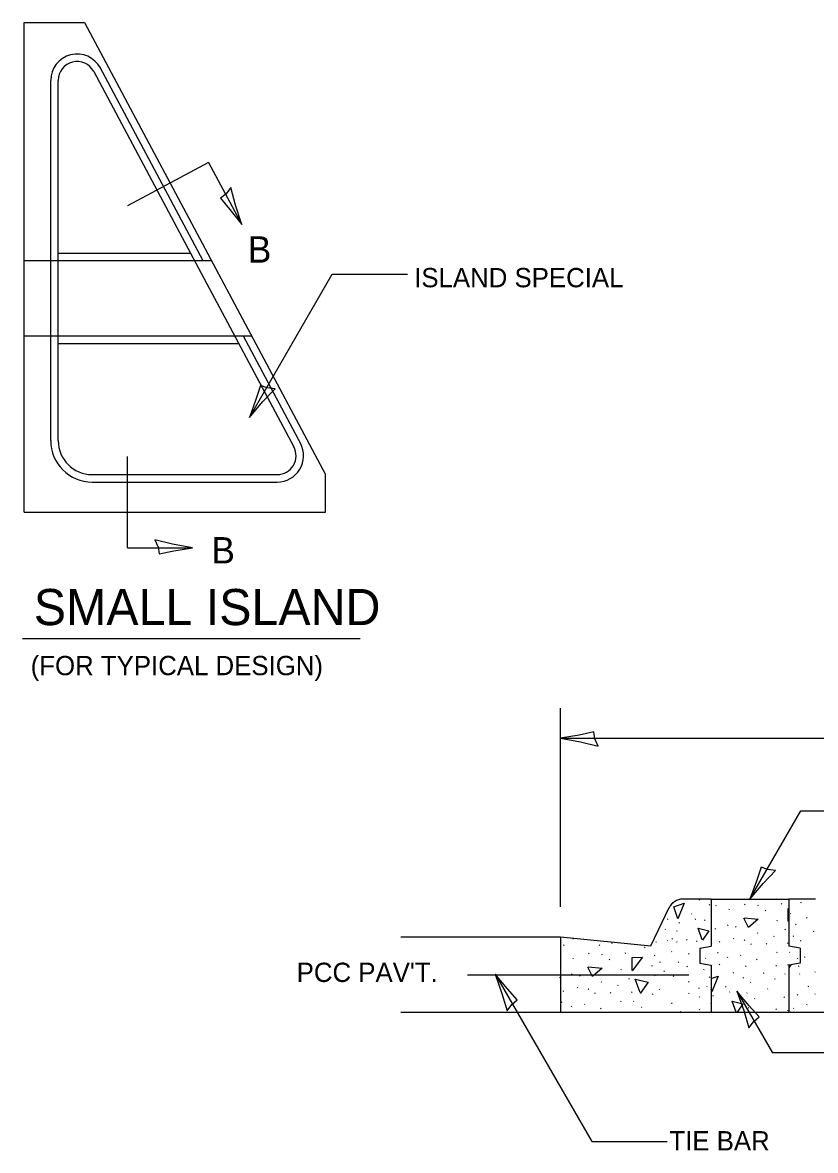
# Model space of a CAD drawing. Extents: x 1875357 to 1890680, y 2257528 to 2269761.
# Drawn here: x 1876333.8 to 1876596.9, y 2258153.1 to 2258527.4 of the extents above; entities that cross this region are included whole.
import ezdxf

# ---------------------------------------------------------------- set-up
doc = ezdxf.new("R2010")
doc.units = 0
for name, color, linetype in [('Design_PR_Back of Gutter or Curb line', 7, 'Continuous'), ('Design_PR_EOP', 7, 'Continuous'), ('Design_PR_Face of Curb line', 7, 'Continuous'), ('Design_PR_Median', 7, 'Continuous'), ('Design_PR_Roadway Dimensions', 7, 'Continuous'), ('Design_PR_Roadway Notes', 7, 'Continuous'), ('IDS_Pavement Joint Keyed', 7, 'Continuous'), ('Level 24', 7, 'Continuous'), ('XSC_Curb Surface', 7, 'Continuous'), ('XSC_PCC Pavement', 7, 'Continuous')]:
    doc.layers.add(name, color=color, linetype=linetype)

msp = doc.modelspace()

# ---------------------------------------------------------------- linework, layer by layer
at = {"layer": 'Design_PR_Back of Gutter or Curb line'}
for p, q in [((1876345.62, 2258420.91), (1876345.62, 2258508.19)), ((1876357.4, 2258511.14), (1876389.52, 2258450.91)), ((1876345.62, 2258450.91), (1876389.52, 2258450.91)), ((1876389.52, 2258450.91), (1876423.82, 2258386.59)), ((1876345.62, 2258388.64), (1876345.62, 2258420.91)), ((1876345.62, 2258420.91), (1876405.52, 2258420.91)), ((1876356.87, 2258377.39), (1876418.3, 2258377.39))]:
    msp.add_line(p, q, dxfattribs=at)
for centre, radius, start, end in [((1876351.88, 2258508.2), 6.25, 28.0489, 180.0573), ((1876356.88, 2258388.64), 11.25, 180, 270), ((1876418.31, 2258383.64), 6.25, 269.9451, 28.1252)]:
    msp.add_arc(centre, radius, start, end, dxfattribs=at)
at = {"layer": 'Design_PR_EOP'}
for p, q in [((1876334.37, 2258527.39), (1876354.37, 2258527.39)), ((1876334.37, 2258364.89), (1876334.37, 2258527.39)), ((1876354.37, 2258527.39), (1876434.37, 2258377.39)), ((1876434.37, 2258364.89), (1876434.37, 2258377.39)), ((1876334.37, 2258364.89), (1876434.37, 2258364.89)), ((1876459.27, 2258223.97), (1876512.26, 2258223.97)), ((1876459.27, 2258198.97), (1876512.26, 2258198.97))]:
    msp.add_line(p, q, dxfattribs=at)
at = {"layer": 'Design_PR_Face of Curb line'}
for p, q in [((1876359.45, 2258512.59), (1876393.67, 2258448.41)), ((1876343.12, 2258448.41), (1876343.12, 2258508.19)), ((1876334.37, 2258448.41), (1876396.49, 2258448.41)), ((1876343.12, 2258388.64), (1876343.12, 2258448.41)), ((1876334.37, 2258423.41), (1876409.83, 2258423.41)), ((1876407, 2258423.41), (1876426.17, 2258387.46)), ((1876356.87, 2258374.89), (1876418.3, 2258374.89))]:
    msp.add_line(p, q, dxfattribs=at)
for centre, radius, start, end in [((1876351.88, 2258508.2), 8.75, 28.0489, 180.0573), ((1876356.88, 2258388.64), 13.75, 180, 270), ((1876418.31, 2258383.64), 8.75, 269.9451, 28.1252)]:
    msp.add_arc(centre, radius, start, end, dxfattribs=at)
at = {"layer": 'Design_PR_Median'}
for p, q in [((1876562.26, 2258236.47), (1876588.07, 2258236.47)), ((1876562.26, 2258198.97), (1876588.07, 2258198.97))]:
    msp.add_line(p, q, dxfattribs=at)
at = {"layer": 'Design_PR_Roadway Dimensions'}
for p, q in [((1876395.54, 2258480.96), (1876368.57, 2258466.57)), ((1876395.54, 2258480.96), (1876406.52, 2258460.36)), ((1876409.06, 2258396.34), (1876436.5, 2258443.86)), ((1876436.5, 2258443.86), (1876461.5, 2258443.86)), ((1876368.57, 2258353.11), (1876368.57, 2258383.35)), ((1876368.57, 2258353.11), (1876390.22, 2258353.11)), ((1876512.26, 2258233.97), (1876512.26, 2258299.86)), ((1876512.26, 2258289.86), (1876805.76, 2258289.86)), ((1876575.17, 2258236.47), (1876592.08, 2258265.76)), ((1876592.08, 2258265.76), (1876617.08, 2258265.76)), ((1876490.61, 2258211.57), (1876522.66, 2258156.06)), ((1876570.86, 2258205.93), (1876582.64, 2258185.52)), ((1876643.72, 2258185.52), (1876582.64, 2258185.52)), ((1876522.66, 2258156.06), (1876547.66, 2258156.06))]:
    msp.add_line(p, q, dxfattribs=at)
for points in [[(1876402.95, 2258472.62), (1876401.31, 2258470.59), (1876399.46, 2258469.16), (1876402.63, 2258465.37), (1876406.52, 2258460.36), (1876404.45, 2258466.81)], [(1876417.57, 2258405.86), (1876414.98, 2258406.18), (1876412.79, 2258406.99), (1876411.24, 2258402.29), (1876409.06, 2258396.34), (1876413.44, 2258401.51)], [(1876377.72, 2258355.72), (1876378.74, 2258353.32), (1876379.13, 2258351.02), (1876383.97, 2258352.03), (1876390.22, 2258353.11), (1876383.55, 2258354.32)], [(1876524.76, 2258287.24), (1876523.74, 2258289.65), (1876523.35, 2258291.95), (1876518.51, 2258290.94), (1876512.26, 2258289.86), (1876518.93, 2258288.65)], [(1876583.68, 2258245.99), (1876581.09, 2258246.31), (1876578.9, 2258247.12), (1876577.35, 2258242.43), (1876575.16, 2258236.47), (1876579.55, 2258241.64)], [(1876494.6, 2258199.44), (1876496.17, 2258201.52), (1876497.96, 2258203.01), (1876494.67, 2258206.7), (1876490.61, 2258211.57), (1876492.89, 2258205.19)], [(1876574.84, 2258193.8), (1876576.41, 2258195.88), (1876578.21, 2258197.37), (1876574.92, 2258201.06), (1876570.85, 2258205.93), (1876573.14, 2258199.55)]]:
    msp.add_lwpolyline(points, close=True, dxfattribs=at)
at = {"layer": 'IDS_Pavement Joint Keyed'}
msp.add_line((1876481.49, 2258211.4), (1876554.84, 2258211.4), dxfattribs=at)
at = {"layer": 'Level 24'}
msp.add_line((1876333.79, 2258322.95), (1876445.85, 2258322.95), dxfattribs=at)
at = {"layer": 'XSC_Curb Surface'}
for p, q in [((1876562.26, 2258236.47), (1876552.89, 2258236.47)), ((1876562.26, 2258236.47), (1876562.26, 2258220.88)), ((1876588.07, 2258236.47), (1876588.07, 2258220.88)), ((1876596.91, 2258236.47), (1876588.07, 2258236.47)), ((1876542.26, 2258220.97), (1876548.39, 2258233.65)), ((1876512.26, 2258223.97), (1876542.26, 2258220.97)), ((1876512.26, 2258223.97), (1876512.26, 2258198.97)), ((1876558.51, 2258220.22), (1876562.26, 2258220.88)), ((1876558.51, 2258220.22), (1876558.51, 2258215.22)), ((1876591.82, 2258220.22), (1876588.07, 2258220.88)), ((1876591.82, 2258220.22), (1876591.82, 2258215.22)), ((1876558.51, 2258215.22), (1876562.26, 2258214.56)), ((1876562.26, 2258214.56), (1876562.26, 2258198.97)), ((1876591.82, 2258215.22), (1876588.07, 2258214.56)), ((1876588.07, 2258214.56), (1876588.07, 2258198.97)), ((1876512.26, 2258198.97), (1876562.26, 2258198.97)), ((1876588.07, 2258198.97), (1876626.26, 2258198.97))]:
    msp.add_line(p, q, dxfattribs=at)
msp.add_arc((1876552.89, 2258231.47), 5, 90, 154.1857, dxfattribs=at)
at = {"layer": 'XSC_PCC Pavement'}
for p, q in [((1876549.45, 2258235.24), (1876549.63, 2258235.41)), ((1876558.31, 2258236.19), (1876558.49, 2258236.36)), ((1876561.65, 2258234.52), (1876561.83, 2258234.69)), ((1876563.95, 2258234.31), (1876564.12, 2258234.49)), ((1876573.37, 2258234.62), (1876573.55, 2258234.79)), ((1876577.82, 2258234.35), (1876577.99, 2258234.53)), ((1876585.57, 2258234.81), (1876585.75, 2258234.98)), ((1876592.07, 2258235.33), (1876592.25, 2258235.51)), ((1876555.76, 2258231.44), (1876555.94, 2258231.61)), ((1876568.24, 2258233.06), (1876568.42, 2258233.24)), ((1876580.21, 2258232.64), (1876580.39, 2258232.82)), ((1876588.61, 2258231.57), (1876588.79, 2258231.75)), ((1876547.82, 2258229.8), (1876548, 2258229.98)), ((1876551.58, 2258228.55), (1876551.76, 2258228.73)), ((1876557.04, 2258229.78), (1876557.22, 2258229.96)), ((1876560.08, 2258229.4), (1876560.26, 2258229.58)), ((1876567.75, 2258227.78), (1876567.92, 2258227.95)), ((1876570.37, 2258227.21), (1876570.55, 2258227.38)), ((1876584.16, 2258229.3), (1876584.34, 2258229.47)), ((1876590.32, 2258227.96), (1876590.5, 2258228.14)), ((1876593.97, 2258230.16), (1876594.15, 2258230.34)), ((1876516.41, 2258223.24), (1876516.58, 2258223.42)), ((1876547.02, 2258226.35), (1876547.2, 2258226.52)), ((1876549.3, 2258223.23), (1876549.48, 2258223.41)), ((1876550.86, 2258225.85), (1876551.04, 2258226.03)), ((1876563.68, 2258226.6), (1876563.86, 2258226.78)), ((1876569.68, 2258223.33), (1876569.86, 2258223.51)), ((1876577.63, 2258225.19), (1876577.8, 2258225.37)), ((1876583.06, 2258224.09), (1876583.24, 2258224.27)), ((1876586.79, 2258226.29), (1876586.96, 2258226.47)), ((1876589.56, 2258224.16), (1876589.74, 2258224.34)), ((1876596.31, 2258225.69), (1876596.49, 2258225.87)), ((1876513.29, 2258221.11), (1876513.47, 2258221.29)), ((1876525.15, 2258221.11), (1876525.32, 2258221.29)), ((1876529.36, 2258221.84), (1876529.54, 2258222.01)), ((1876540.2, 2258220.35), (1876540.37, 2258220.53)), ((1876544.03, 2258222.22), (1876544.21, 2258222.39)), ((1876547.76, 2258222.6), (1876547.93, 2258222.77)), ((1876550.89, 2258222.25), (1876551.06, 2258222.43)), ((1876554.15, 2258222.86), (1876554.33, 2258223.04)), ((1876557.46, 2258222.44), (1876557.64, 2258222.62)), ((1876564.97, 2258222.19), (1876565.15, 2258222.37)), ((1876573.26, 2258222.8), (1876573.43, 2258222.97)), ((1876575.46, 2258221.51), (1876575.64, 2258221.68)), ((1876580.55, 2258221.58), (1876580.73, 2258221.76)), ((1876587.65, 2258221.79), (1876587.82, 2258221.96)), ((1876591.94, 2258222.61), (1876592.12, 2258222.79)), ((1876516.48, 2258216.78), (1876516.66, 2258216.96)), ((1876521.61, 2258218.34), (1876521.79, 2258218.52)), ((1876526.06, 2258218.07), (1876526.24, 2258218.25)), ((1876528.45, 2258216.36), (1876528.63, 2258216.54)), ((1876533.81, 2258218.53), (1876533.99, 2258218.71)), ((1876543.5, 2258217.73), (1876543.68, 2258217.91)), ((1876545.31, 2258215.54), (1876545.49, 2258215.72)), ((1876549.11, 2258218.96), (1876549.29, 2258219.14)), ((1876551.39, 2258215.54), (1876551.57, 2258215.72)), ((1876554.8, 2258218.26), (1876554.98, 2258218.44)), ((1876560.38, 2258216.76), (1876560.55, 2258216.93)), ((1876564.44, 2258218.54), (1876564.62, 2258218.72)), ((1876567.67, 2258217.14), (1876567.85, 2258217.31)), ((1876572, 2258217.74), (1876572.18, 2258217.92)), ((1876577.36, 2258216.34), (1876577.54, 2258216.51)), ((1876584.04, 2258218.78), (1876584.21, 2258218.96)), ((1876588.25, 2258218.75), (1876588.43, 2258218.92)), ((1876590.91, 2258216.77), (1876591.09, 2258216.95)), ((1876593.27, 2258217.18), (1876593.45, 2258217.36)), ((1876532.41, 2258213.02), (1876532.58, 2258213.2)), ((1876542.61, 2258214.29), (1876542.79, 2258214.46)), ((1876546.64, 2258212.46), (1876546.82, 2258212.64)), ((1876554.24, 2258214.06), (1876554.42, 2258214.24)), ((1876559.82, 2258213.02), (1876559.99, 2258213.2)), ((1876560.21, 2258214.88), (1876560.39, 2258215.06)), ((1876565.01, 2258214.7), (1876565.19, 2258214.88)), ((1876569.61, 2258212.01), (1876569.79, 2258212.18)), ((1876573.71, 2258214.13), (1876573.89, 2258214.31)), ((1876579.7, 2258211.87), (1876579.88, 2258212.04)), ((1876583.77, 2258214.26), (1876583.95, 2258214.44)), ((1876587.8, 2258214.64), (1876587.98, 2258214.82)), ((1876591.34, 2258214.18), (1876591.51, 2258214.35)), ((1876596.66, 2258212.2), (1876596.83, 2258212.38)), ((1876511.92, 2258210.32), (1876512.1, 2258210.5)), ((1876515.99, 2258211.5), (1876516.16, 2258211.68)), ((1876518.61, 2258210.93), (1876518.79, 2258211.11)), ((1876525.87, 2258208.92), (1876526.05, 2258209.09)), ((1876535.03, 2258210.02), (1876535.2, 2258210.19)), ((1876543.49, 2258210.98), (1876543.66, 2258211.16)), ((1876549.72, 2258210.83), (1876549.9, 2258211.01)), ((1876554.81, 2258208.93), (1876554.99, 2258209.11)), ((1876561.69, 2258210.49), (1876561.87, 2258210.66)), ((1876572.95, 2258210.33), (1876573.13, 2258210.51)), ((1876575.33, 2258208.79), (1876575.51, 2258208.97)), ((1876583.39, 2258209.93), (1876583.57, 2258210.11)), ((1876586.7, 2258211.56), (1876586.87, 2258211.74)), ((1876588.07, 2258208.48), (1876588.17, 2258208.58)), ((1876591.6, 2258211.56), (1876591.78, 2258211.73)), ((1876513.21, 2258205.91), (1876513.39, 2258206.09)), ((1876517.93, 2258207.05), (1876518.1, 2258207.23)), ((1876521.5, 2258206.52), (1876521.67, 2258206.7)), ((1876523.7, 2258205.23), (1876523.88, 2258205.41)), ((1876528.79, 2258205.31), (1876528.97, 2258205.48)), ((1876531.3, 2258207.81), (1876531.48, 2258207.99)), ((1876535.89, 2258205.51), (1876536.06, 2258205.69)), ((1876542.88, 2258204.9), (1876543.06, 2258205.08)), ((1876545.12, 2258206.53), (1876545.3, 2258206.71)), ((1876554.85, 2258205.17), (1876555.03, 2258205.34)), ((1876558.23, 2258206.88), (1876558.41, 2258207.05)), ((1876560.82, 2258207.33), (1876560.99, 2258207.51)), ((1876562.88, 2258204.37), (1876563.06, 2258204.55)), ((1876567.06, 2258207.26), (1876567.24, 2258207.43)), ((1876568.34, 2258205.6), (1876568.52, 2258205.77)), ((1876571.38, 2258205.22), (1876571.56, 2258205.39)), ((1876574.12, 2258205.22), (1876574.29, 2258205.39)), ((1876580.96, 2258206.59), (1876581.14, 2258206.76)), ((1876590.88, 2258204.6), (1876591.06, 2258204.78)), ((1876594.49, 2258207.45), (1876594.67, 2258207.63)), ((1876596.66, 2258204.91), (1876596.83, 2258205.08)), ((1876512.68, 2258202.26), (1876512.86, 2258202.44)), ((1876515.91, 2258200.86), (1876516.09, 2258201.04)), ((1876520.24, 2258201.47), (1876520.42, 2258201.64)), ((1876532.28, 2258202.51), (1876532.45, 2258202.68)), ((1876536.49, 2258202.47), (1876536.67, 2258202.65)), ((1876539.16, 2258200.49), (1876539.33, 2258200.67)), ((1876549.19, 2258201.86), (1876549.36, 2258202.04)), ((1876558.39, 2258203.99), (1876558.56, 2258204.17)), ((1876562.26, 2258201.77), (1876562.34, 2258201.85)), ((1876576.66, 2258203.36), (1876576.84, 2258203.53)), ((1876586.43, 2258203.85), (1876586.61, 2258204.03)), ((1876594, 2258201.41), (1876594.17, 2258201.59)), ((1876525.6, 2258200.06), (1876525.78, 2258200.24)), ((1876552.11, 2258199.09), (1876552.29, 2258199.26)), ((1876558.38, 2258199.73), (1876558.56, 2258199.91)), ((1876574.73, 2258200.35), (1876574.9, 2258200.53)), ((1876583.81, 2258199.86), (1876583.98, 2258200.04)), ((1876587.72, 2258199.44), (1876587.9, 2258199.62)), ((1876589.6, 2258200.13), (1876589.78, 2258200.31))]:
    msp.add_line(p, q, dxfattribs=at)
for points in [[(1876551.19, 2258229.99), (1876549.86, 2258233.88), (1876553.32, 2258235.12), (1876551.22, 2258229.9)], [(1876587.85, 2258229.13), (1876587.85, 2258233.38), (1876588.07, 2258233.39)], [(1876573.33, 2258230.28), (1876577.94, 2258229.84), (1876574.71, 2258227.05), (1876573.11, 2258230.15)], [(1876588.07, 2258229.23), (1876587.9, 2258229)], [(1876559.34, 2258222.99), (1876558.01, 2258226.8), (1876561.5, 2258225.96), (1876559.4, 2258222.88)], [(1876536.09, 2258212.85), (1876536.09, 2258217.1), (1876539.5, 2258217.23), (1876536.14, 2258212.72)], [(1876521.58, 2258214), (1876526.18, 2258213.56), (1876522.95, 2258210.77), (1876521.35, 2258213.87)], [(1876588.79, 2258214.69), (1876588.07, 2258213.63)], [(1876538.75, 2258205.5), (1876537.11, 2258209.97), (1876541.36, 2258208.91), (1876538.7, 2258205.19)], [(1876562.26, 2258210.09), (1876564.62, 2258210.94), (1876562.52, 2258205.72)], [(1876562.49, 2258205.8), (1876562.26, 2258206.49)], [(1876570.58, 2258198.97), (1876569.31, 2258202.62), (1876572.8, 2258201.78), (1876570.89, 2258198.97)]]:
    msp.add_lwpolyline(points, dxfattribs=at)

# ---------------------------------------------------------------- texts
at = {"layer": 'Design_PR_Roadway Notes'}
for p in [(1876408.54, 2258447.71), (1876396.45, 2258347.87)]:
    msp.add_text('B', height=8.75, dxfattribs=at).set_placement(p)
at = {"layer": 'Level 24'}
for s, height, p in [('ISLAND SPECIAL', 6.4, (1876463.75, 2258439.54)), ('SMALL ISLAND', 12, (1876337.51, 2258327.41)), ('(FOR TYPICAL DESIGN)', 6.4, (1876336.49, 2258310.8)), ("PCC PAV'T.", 6.4, (1876424.76, 2258208.99)), ('TIE BAR', 6.4, (1876548.45, 2258153.08))]:
    msp.add_text(s, height=height, dxfattribs=at).set_placement(p)

doc.saveas('drawing.dxf')
